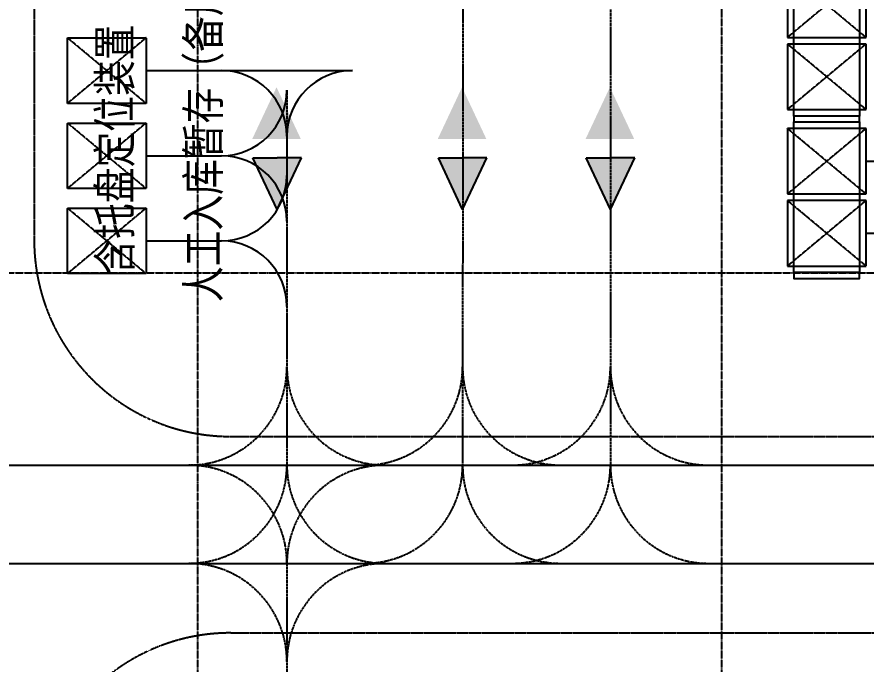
# Model space of a CAD drawing. Header units: millimetres. Extents: x 2509 to 128734, y 2492 to 91667.
# Drawn here: x 49457 to 62420, y 61766 to 71645 of the extents above; entities that cross this region are included whole.
import ezdxf
from ezdxf.enums import TextEntityAlignment as Align

# ---------------------------------------------------------------- set-up
doc = ezdxf.new("R2010")
doc.units = ezdxf.units.MM
for name, pattern in [('CENTER', [50.8, 31.75, -6.35, 6.35, -6.35]), ('DASH', [0.35, 0.25, -0.1]), ('DOTE', [2.42, 2, -0.2, 0.02, -0.2])]:
    doc.linetypes.add(name, pattern=pattern)
for name, color, linetype in [('2细线层', 4, 'Continuous'), ('5剖面线层', 2, 'Continuous'), ('6文字层', 3, 'Continuous'), ('7标注层', 4, 'Continuous'), ('AXIS_TEXT', 7, 'Continuous'), ('DOTE', 1, 'DOTE'), ('ROAD', 5, 'DASH'), ('地拖货位', 3, 'DASH'), ('横梁货架层', 6, 'DASH')]:
    doc.layers.add(name, color=color, linetype=linetype)
doc.styles.add('COMPLEX', font='COMPLEX')
doc.styles.add('宋体', font='', dxfattribs={"width": 0.8, "height": 4})
doc.styles.get('宋体').set_extended_font_data('SimSun')

# ---------------------------------------------------------------- blocks, each defined once
blk = doc.blocks.new('12号建筑底图')
at = {"layer": 'DOTE'}
for p, q in [((61448.7, -305572.4), (61448.7, -255872.4)), ((69448.7, -305572.4), (69448.7, -255872.4)), ((36448.7, -264722.4), (110448.7, -264722.4))]:
    blk.add_line(p, q, dxfattribs=at)
at = {"layer": 'ROAD', "ltscale": 2}
for p, q in [((58948.7, -257026.6), (58948.7, -264222.4)), ((61948.7, -267222.4), (84948.7, -267222.4)), ((61948.7, -270222.4), (84948.7, -270222.4))]:
    blk.add_line(p, q, dxfattribs=at)
for centre, start, end in [((61948.7, -264222.4), 180, 270), ((61948.7, -273222.4), 90, 180)]:
    blk.add_arc(centre, 3000, start, end, dxfattribs=at)
at = {"layer": 'AXIS_TEXT', "style": 'COMPLEX', "width": 0.736842}
blk.add_attdef('N', text='', height=900, dxfattribs=at).set_placement((122812.3, -249273.3), (123412.3, -249273.3), align=Align.FIT)
blk = doc.blocks.new('Z$W@#3C933119')
at = {"layer": '5剖面线层'}
blk.add_hatch(color=5, dxfattribs=at).paths.add_polyline_path([(790, 0), (790, 371), (790, 741), (0, 371)])
at = {"color": 0}
for p, q in [((0, 371, 44789), (790, 741, 22655)), ((790, 741, 22655), (790, 371, 22655)), ((0, 371, 44789), (790, 0, 22655)), ((790, 0, 22655), (790, 371, 22655))]:
    blk.add_line(p, q, dxfattribs=at)
blk = doc.blocks.new('A$C6ccb9da7')
at = {"layer": '5剖面线层'}
blk.add_hatch(color=256, dxfattribs=at).paths.add_polyline_path([(379, 0), (8, 0), (-363, 0), (8, -790)])
at = {"color": 0, "rotation": 270}
blk.add_blockref('Z$W@#3C933119', (-371, 1079, -22655), dxfattribs=at)
blk = doc.blocks.new('*U191')
at = {"layer": '2细线层', "color": 1}
for points in [[(-205602, -273539), (-205602, -274539), (-205512, -274539), (-205512, -273539)], [(-203212, -273539), (-203212, -274539), (-203122, -274539), (-203122, -273539)]]:
    blk.add_lwpolyline(points, close=True, dxfattribs=at)
at = {"layer": '2细线层', "color": 5}
blk.add_lwpolyline([(-203212, -273539), (-203212, -274539), (-205512, -274539), (-205512, -273539)], close=True, dxfattribs=at)
at = {"layer": '地拖货位', "color": 5}
for points in [[(-205412, -273439), (-205412, -274639), (-204412, -274639), (-204412, -273439), (-205412, -273439), (-204412, -274639), (-204412, -273439), (-205412, -274639)], [(-204312, -273439), (-204312, -274639), (-203312, -274639), (-203312, -273439), (-204312, -273439), (-203312, -274639), (-203312, -273439), (-204312, -274639)]]:
    blk.add_lwpolyline(points, dxfattribs=at)
blk = doc.blocks.new('*U192')
at = {"layer": '2细线层', "color": 1}
for points in [[(-205602, -273539), (-205602, -274539), (-205512, -274539), (-205512, -273539)], [(-203212, -273539), (-203212, -274539), (-203122, -274539), (-203122, -273539)]]:
    blk.add_lwpolyline(points, close=True, dxfattribs=at)
at = {"layer": '2细线层', "color": 5}
blk.add_lwpolyline([(-203212, -273539), (-203212, -274539), (-205512, -274539), (-205512, -273539)], close=True, dxfattribs=at)
at = {"layer": '地拖货位', "color": 5}
for points in [[(-205412, -273439), (-205412, -274639), (-204412, -274639), (-204412, -273439), (-205412, -273439), (-204412, -274639), (-204412, -273439), (-205412, -274639)], [(-204312, -273439), (-204312, -274639), (-203312, -274639), (-203312, -273439), (-204312, -273439), (-203312, -274639), (-203312, -273439), (-204312, -274639)]]:
    blk.add_lwpolyline(points, dxfattribs=at)
blk = doc.blocks.new('托盘')
at = {"color": 0}
blk.add_lwpolyline([(0, 0), (0, 1200), (1000, 1200), (1000, 0), (0, 0), (1000, 1200), (1000, 0), (0, 1200)], dxfattribs=at)
blk = doc.blocks.new('A$C78651db9')
at = {"linetype": 'CENTER'}
for centre, start, end in [((218, 11562), 0, 90), ((3218, 11562), 90, 180), ((218, 10062), 0, 90), ((3218, 10062), 90, 180)]:
    blk.add_arc(centre, 1500, start, end, dxfattribs=at)
at = {"layer": '7标注层', "linetype": 'CENTER'}
blk.add_lwpolyline([(1718, 11562), (1718, 6836)], dxfattribs=at)

msp = doc.modelspace()

# ---------------------------------------------------------------- linework, layer by layer
for p, q in [((51428.022, 70826.578), (54578.022, 70826.578)), ((51428.022, 69526.578), (52578.022, 69526.578)), ((62419.6, 69442.367), (63569.6, 69442.367)), ((62419.6, 68342.367), (63569.6, 68342.367)), ((51428.022, 68226.578), (52578.022, 68226.578))]:
    msp.add_line(p, q)
at = {"linetype": 'Continuous'}
for p, q in [((31044.6, 64802.656), (97394.6, 64802.656)), ((31044.6, 63302.656), (97394.6, 63302.656))]:
    msp.add_line(p, q, dxfattribs=at)
at = {"linetype": 'CENTER'}
for points in [[(56264.635, 75080.365), (56260.212, 64802.656)], [(58517.322, 75160.198), (58517.322, 64802.656)], [(53578.022, 70526.578), (53578.022, 64802.656)]]:
    msp.add_lwpolyline(points, dxfattribs=at)
for centre, start, end in [((52578.022, 69826.578), 0, 90), ((54578.022, 69826.578), 90, 180), ((52578.022, 70526.578), 270, 0), ((52578.022, 68526.578), 0, 90), ((52578.022, 69226.578), 270, 0), ((52578.022, 67226.578), 0, 90)]:
    msp.add_arc(centre, 1000, start, end)
for centre, start, end in [((52078.022, 66302.656), 270, 0), ((55078.022, 66302.656), 180, 270), ((54760.212, 66302.656), 270, 0), ((57760.212, 66302.656), 180, 270), ((57017.322, 66302.656), 270, 0), ((60017.322, 66302.656), 180, 270), ((54760.212, 64802.656), 270, 0), ((57760.212, 64802.656), 180, 270), ((57017.322, 64802.656), 270, 0), ((60017.322, 64802.656), 180, 270)]:
    msp.add_arc(centre, 1500, start, end, dxfattribs=at)
at = {"color": 7, "linetype": 'CENTER'}
for centre, start, end in [((52078.022, 64802.656), 270, 0), ((55078.022, 64802.656), 180, 270)]:
    msp.add_arc(centre, 1500, start, end, dxfattribs=at)

# ---------------------------------------------------------------- block references
at = {"linetype": 'CENTER'}
msp.add_blockref('12号建筑底图', (-9229.066, 332462.656), dxfattribs=at)
at = {"linetype": 'CENTER', "rotation": 180}
for p in [(53427.855, 69782.367), (56260.212, 69782.367), (58517.322, 69782.367)]:
    msp.add_blockref('A$C6ccb9da7', p, dxfattribs=at)
at = {"layer": '7标注层', "linetype": 'CENTER'}
msp.add_blockref('A$C78651db9', (51860.401, 51740.213), dxfattribs=at)
at = {"layer": '地拖货位', "rotation": 90}
for p in [(51428.022, 70326.578), (51428.022, 69026.578), (51428.022, 67726.578)]:
    msp.add_blockref('托盘', p, dxfattribs=at)
at = {"layer": '横梁货架层', "rotation": 270}
for name, p in [('*U192', (335858.839, -133079.397)), ('*U191', (335858.839, -135469.397))]:
    msp.add_blockref(name, p, dxfattribs=at)

# ---------------------------------------------------------------- texts
at = {"layer": '6文字层', "linetype": 'CENTER', "style": '宋体', "width": 0.8}
for s, p in [('人工入库暂存（备用）', (52549.29, 67292.656)), ('含托盘定位装置', (51199.403, 67711.578))]:
    msp.add_text(s, height=500, rotation=90, dxfattribs=at).set_placement(p)

doc.saveas('drawing.dxf')
